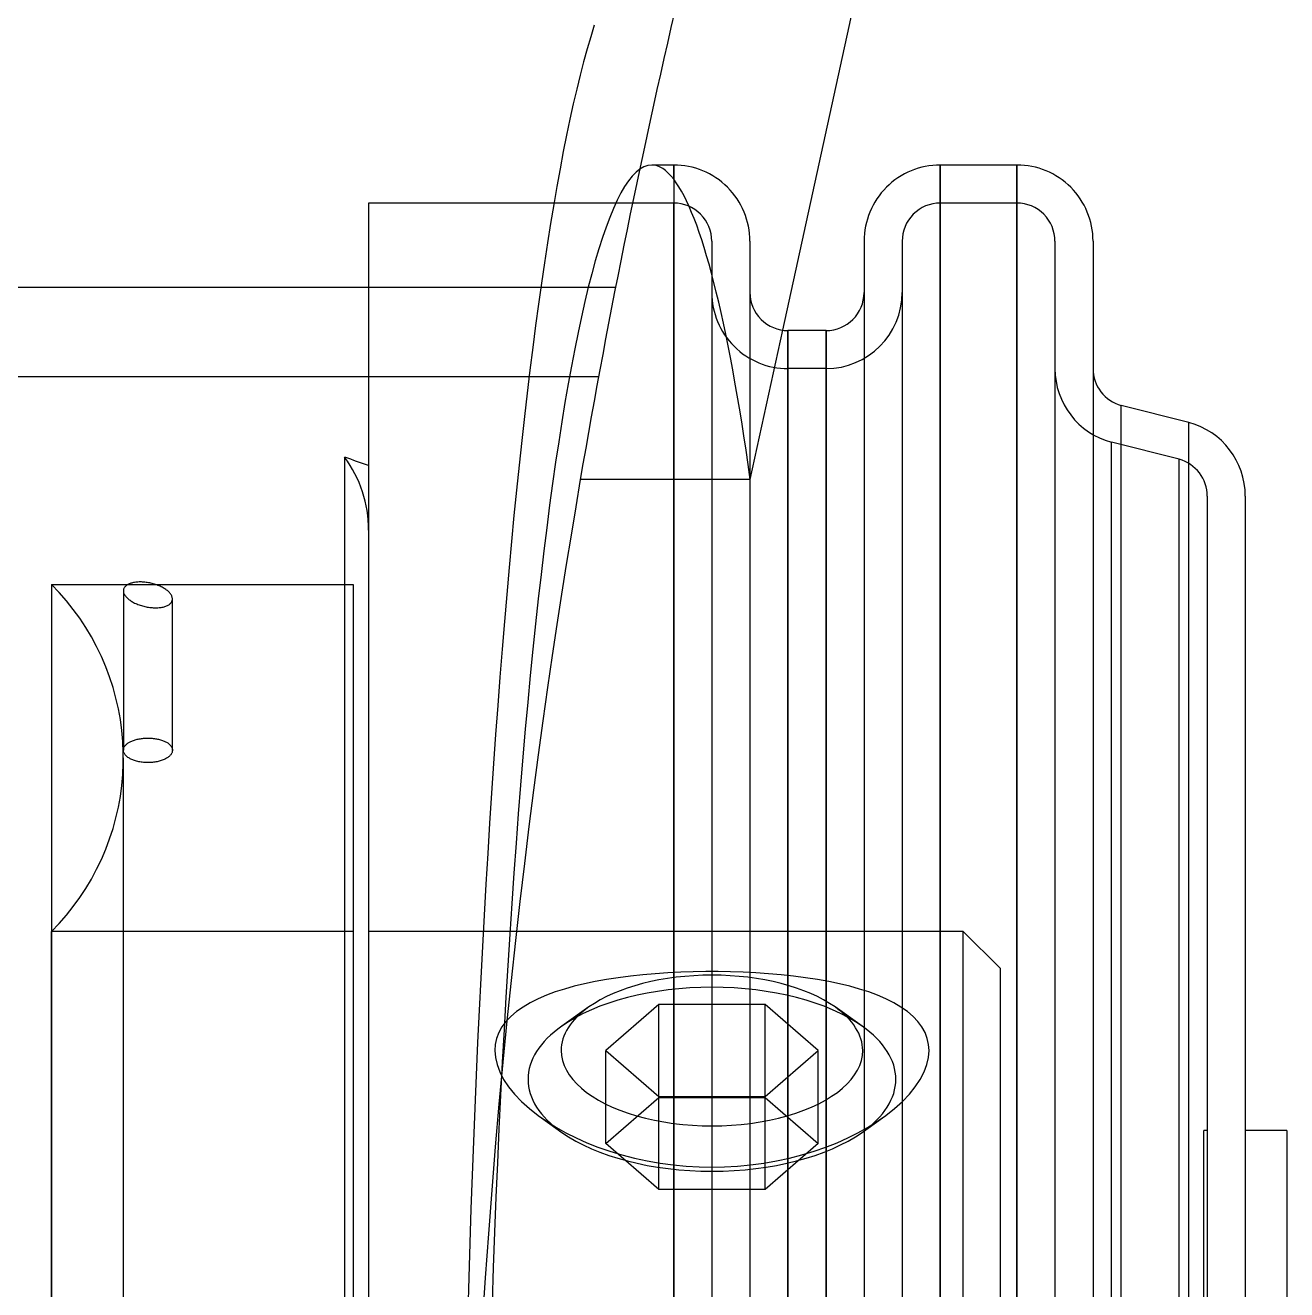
# Model space of a CAD drawing. Header units: millimetres. Extents: x -29 to 3384, y -388 to 1226.
# Drawn here: x 917.75 to 938.32, y -68.88 to -48.25 of the extents above; entities that cross this region are included whole.
import ezdxf

# ---------------------------------------------------------------- set-up
doc = ezdxf.new("R2010")
doc.units = ezdxf.units.MM
doc.layers.add('MAIN-1', color=7, linetype='Continuous')
doc.layers.add('MAIN-2', color=7, linetype='Continuous')

msp = doc.modelspace()

# ---------------------------------------------------------------- linework, layer by layer
at = {"layer": 'MAIN-1'}
for p, q in [((930.10277, -53.22717), (931.34529, -47.53261)), ((928.32179, -50.53261), (927.96322, -50.53261)), ((928.32179, -50.53261), (928.32179, -77.53261)), ((932.66879, -50.53261), (932.66879, -77.53261)), ((933.91929, -50.53261), (932.66879, -50.53261)), ((933.91929, -50.53261), (933.91929, -77.53261)), ((929.56379, -51.77461), (929.56379, -77.53261)), ((931.42679, -51.77461), (931.42679, -77.53261)), ((935.16129, -51.77461), (935.16129, -77.53261)), ((930.18479, -53.23261), (930.18479, -77.53261)), ((930.80579, -53.23261), (930.18479, -53.23261)), ((930.80579, -53.23261), (930.80579, -77.53261)), ((935.62157, -77.53261), (935.62157, -54.45345)), ((936.72475, -54.73293), (935.62157, -54.45345)), ((936.72475, -77.53261), (936.72475, -54.73293)), ((937.64529, -55.93261), (937.64529, -77.53261)), ((938.32029, -66.28261), (937.64529, -66.28261)), ((938.32029, -66.28261), (938.32029, -88.78261))]:
    msp.add_line(p, q, dxfattribs=at)
for centre, radius, start, end in [((928.32179, -51.77461), 1.242, 359.999943, 89.999981), ((932.66879, -51.77461), 1.242, 89.999981, 180.000037), ((933.91929, -51.77461), 1.242, 359.999943, 90.000039), ((930.18479, -52.61161), 0.621, 179.99998, 270.000019), ((930.80579, -52.61161), 0.621, 270.000019, 0), ((935.78229, -53.85361), 0.621, 179.999905, 255.000041), ((936.40329, -55.93261), 1.242, 0, 75.000003)]:
    msp.add_arc(centre, radius, start, end, dxfattribs=at)
for major_axis, start_param, end_param in [((0, -30.7), -2.83616003, -1.61096874), ((0, 27), 0.00001146, 1.43764185)]:
    msp.add_ellipse((927.96326, -77.53261), major_axis=major_axis, ratio=0.1015625, start_param=start_param, end_param=end_param, dxfattribs=at)
at = {"layer": 'MAIN-2'}
for p, q in [((928.32179, -50.76438), (928.32179, -50.53261)), ((932.66879, -77.53261), (932.66879, -50.53261)), ((933.91929, -77.53261), (933.91929, -50.53261)), ((928.32179, -50.76438), (928.32179, -55.66261)), ((923.34529, -51.15361), (923.34529, -77.53261)), ((928.32179, -51.15361), (923.34529, -51.15361)), ((928.32179, -51.15361), (928.32179, -77.53261)), ((928.32179, -77.53261), (928.32179, -51.15361)), ((932.66879, -51.15361), (932.66879, -77.53261)), ((932.66879, -77.53261), (932.66879, -51.15361)), ((933.91929, -51.15361), (932.66879, -51.15361)), ((933.91929, -51.15361), (933.91929, -77.53261)), ((933.91929, -77.53261), (933.91929, -51.15361)), ((928.94279, -51.77461), (928.94279, -77.53261)), ((932.04779, -51.77461), (932.04779, -77.53261)), ((934.54029, -51.77461), (934.54029, -77.53261)), ((927.37178, -52.53261), (903.3188, -52.53261)), ((929.57136, -55.66261), (930.10277, -53.22717)), ((930.18479, -77.53261), (930.18479, -53.23261)), ((930.80579, -77.53261), (930.80579, -53.23261)), ((903.59441, -53.98261), (927.09617, -53.98261)), ((930.18479, -77.53261), (930.18479, -53.85361)), ((930.18479, -53.85361), (930.18479, -77.53261)), ((930.80579, -53.85361), (930.18479, -53.85361)), ((930.80579, -77.53261), (930.80579, -53.85361)), ((930.80579, -53.85361), (930.80579, -77.53261)), ((935.62157, -77.53261), (935.62157, -54.45345)), ((936.72475, -77.53261), (936.72475, -54.73293)), ((935.46084, -77.53261), (935.46084, -55.05329)), ((935.46084, -77.53261), (935.46084, -55.05329)), ((936.56402, -55.33277), (935.46084, -55.05329)), ((922.95452, -55.29863), (922.95452, -99.76658)), ((922.95452, -55.29863), (922.95452, -99.76658)), ((936.56402, -77.53261), (936.56402, -55.33277)), ((936.56402, -77.53261), (936.56402, -55.33277)), ((926.7981, -55.66263), (926.72251, -56.11028)), ((928.32179, -55.66261), (926.7981, -55.66261)), ((928.32179, -77.53261), (928.32179, -55.66261)), ((929.57136, -55.66261), (928.32179, -55.66261)), ((937.02429, -55.93261), (937.02429, -77.53261)), ((926.72251, -56.11028), (926.64627, -56.57171)), ((923.34529, -56.48623), (923.34529, -77.53261)), ((926.64627, -56.57171), (926.56968, -57.04598)), ((926.56968, -57.04598), (926.49306, -57.53205)), ((918.17372, -57.37575), (918.17372, -97.68946)), ((918.29777, -57.5055), (918.17372, -57.37575)), ((918.17372, -57.37575), (923.09529, -57.37575)), ((918.17372, -57.37575), (918.17372, -97.68946)), ((918.41587, -57.64068), (918.29777, -57.5055)), ((919.34579, -57.46835), (919.34529, -57.478)), ((919.34529, -57.478), (919.34529, -60.07626)), ((919.34529, -57.478), (919.34579, -57.4878)), ((919.34728, -57.45876), (919.34579, -57.46835)), ((919.34579, -57.4878), (919.34728, -57.49789)), ((919.34976, -57.44926), (919.34728, -57.45876)), ((919.34728, -57.49789), (919.34976, -57.5082)), ((919.35324, -57.43991), (919.34976, -57.44926)), ((919.34976, -57.5082), (919.35324, -57.51869)), ((919.35772, -57.43076), (919.35324, -57.43991)), ((919.35324, -57.51869), (919.35772, -57.52932)), ((919.36321, -57.42185), (919.35772, -57.43076)), ((919.35772, -57.52932), (919.36321, -57.54003)), ((919.3697, -57.41324), (919.36321, -57.42185)), ((919.3772, -57.40497), (919.3697, -57.41324)), ((919.3857, -57.39708), (919.3772, -57.40497)), ((919.39511, -57.38961), (919.3857, -57.39708)), ((919.40539, -57.38255), (919.39511, -57.38961)), ((919.41643, -57.37594), (919.40539, -57.38255)), ((919.42819, -57.36981), (919.41643, -57.37594)), ((919.44058, -57.36415), (919.42819, -57.36981)), ((919.45353, -57.35901), (919.44058, -57.36415)), ((919.467, -57.35437), (919.45353, -57.35901)), ((919.48127, -57.35017), (919.467, -57.35437)), ((919.49635, -57.34637), (919.48127, -57.35017)), ((919.51218, -57.34301), (919.49635, -57.34637)), ((919.5287, -57.34012), (919.51218, -57.34301)), ((919.54584, -57.33771), (919.5287, -57.34012)), ((919.56354, -57.3358), (919.54584, -57.33771)), ((919.58174, -57.33443), (919.56354, -57.3358)), ((919.60038, -57.3336), (919.58174, -57.33443)), ((919.61937, -57.33333), (919.60038, -57.3336)), ((919.63863, -57.33361), (919.61937, -57.33333)), ((919.65807, -57.3344), (919.63863, -57.33361)), ((919.6776, -57.33569), (919.65807, -57.3344)), ((919.69712, -57.33747), (919.6776, -57.33569)), ((919.71655, -57.33972), (919.69712, -57.33747)), ((919.73579, -57.34242), (919.71655, -57.33972)), ((919.75483, -57.34556), (919.73579, -57.34242)), ((919.77407, -57.34921), (919.75483, -57.34556)), ((919.79349, -57.35338), (919.77407, -57.34921)), ((919.81302, -57.35805), (919.79349, -57.35338)), ((919.83254, -57.3632), (919.81302, -57.35805)), ((919.85198, -57.36883), (919.83254, -57.3632)), ((919.87124, -57.37492), (919.85198, -57.36883)), ((919.89023, -57.38146), (919.87124, -57.37492)), ((919.90887, -57.38844), (919.89023, -57.38146)), ((919.92706, -57.39582), (919.90887, -57.38844)), ((919.94476, -57.40357), (919.92706, -57.39582)), ((919.9619, -57.41164), (919.94476, -57.40357)), ((919.97842, -57.41999), (919.9619, -57.41164)), ((919.99425, -57.42857), (919.97842, -57.41999)), ((920.00932, -57.43735), (919.99425, -57.42857)), ((920.02359, -57.44627), (920.00932, -57.43735)), ((920.03707, -57.45535), (920.02359, -57.44627)), ((920.05001, -57.46477), (920.03707, -57.45535)), ((920.0624, -57.47451), (920.05001, -57.46477)), ((920.07416, -57.48453), (920.0624, -57.47451)), ((920.0852, -57.49479), (920.07416, -57.48453)), ((920.09547, -57.50523), (920.0852, -57.49479)), ((920.10489, -57.51582), (920.09547, -57.50523)), ((920.11338, -57.52651), (920.10489, -57.51582)), ((920.12089, -57.53726), (920.11338, -57.52651)), ((920.12738, -57.54801), (920.12089, -57.53726)), ((923.09529, -57.37575), (923.09529, -97.68946)), ((926.49306, -57.53205), (926.4167, -58.02878)), ((918.52779, -57.78102), (918.41587, -57.64068)), ((919.36321, -57.54003), (919.3697, -57.55078)), ((919.3697, -57.55078), (919.3772, -57.56152)), ((919.3772, -57.56152), (919.3857, -57.57221)), ((919.3857, -57.57221), (919.39511, -57.58279)), ((919.39511, -57.58279), (919.40539, -57.59322)), ((919.40539, -57.59322), (919.41643, -57.60347)), ((919.41643, -57.60347), (919.42819, -57.61348)), ((919.42819, -57.61348), (919.44058, -57.62321)), ((919.44058, -57.62321), (919.45353, -57.63262)), ((919.45353, -57.63262), (919.467, -57.64169)), ((919.467, -57.64169), (919.48127, -57.6506)), ((919.48127, -57.6506), (919.49635, -57.65937)), ((919.49635, -57.65937), (919.51218, -57.66794)), ((919.51218, -57.66794), (919.5287, -57.67628)), ((919.5287, -57.67628), (919.54584, -57.68434)), ((919.54584, -57.68434), (919.56354, -57.69208)), ((919.56354, -57.69208), (919.58174, -57.69946)), ((919.58174, -57.69946), (919.60038, -57.70642)), ((919.60038, -57.70642), (919.61937, -57.71296)), ((919.61937, -57.71296), (919.63863, -57.71904)), ((919.63863, -57.71904), (919.65807, -57.72467)), ((919.65807, -57.72467), (919.6776, -57.72982)), ((919.6776, -57.72982), (919.69712, -57.73448)), ((919.69712, -57.73448), (919.71655, -57.73864)), ((919.71655, -57.73864), (919.73579, -57.7423)), ((919.73579, -57.7423), (919.75483, -57.74544)), ((919.9619, -57.74779), (919.97842, -57.74491)), ((919.97842, -57.74491), (919.99425, -57.74156)), ((919.99425, -57.74156), (920.00932, -57.73778)), ((920.00932, -57.73778), (920.02359, -57.73358)), ((920.02359, -57.73358), (920.03707, -57.72896)), ((920.03707, -57.72896), (920.05001, -57.72382)), ((920.05001, -57.72382), (920.0624, -57.71818)), ((920.0624, -57.71818), (920.07416, -57.71205)), ((920.07416, -57.71205), (920.0852, -57.70545)), ((920.0852, -57.70545), (920.09547, -57.69841)), ((920.09547, -57.69841), (920.10489, -57.69094)), ((920.10489, -57.69094), (920.11338, -57.68306)), ((920.11338, -57.68306), (920.12089, -57.6748)), ((920.12089, -57.6748), (920.12738, -57.66619)), ((920.13287, -57.55873), (920.12738, -57.54801)), ((920.12738, -57.66619), (920.13287, -57.65729)), ((920.13735, -57.56937), (920.13287, -57.55873)), ((920.13287, -57.65729), (920.13735, -57.64815)), ((920.14083, -57.57986), (920.13735, -57.56937)), ((920.13735, -57.64815), (920.14083, -57.6388)), ((920.14331, -57.59018), (920.14083, -57.57986)), ((920.14083, -57.6388), (920.14331, -57.62931)), ((920.1448, -57.60026), (920.14331, -57.59018)), ((920.14331, -57.62931), (920.1448, -57.61972)), ((920.14529, -57.61007), (920.1448, -57.60026)), ((920.1448, -57.61972), (920.14529, -57.61007)), ((920.14529, -60.07626), (920.14529, -57.61007)), ((918.6333, -57.92624), (918.52779, -57.78102)), ((918.73219, -58.07605), (918.6333, -57.92624)), ((919.75483, -57.74544), (919.77407, -57.74814)), ((919.77407, -57.74814), (919.79349, -57.75039)), ((919.79349, -57.75039), (919.81302, -57.75217)), ((919.81302, -57.75217), (919.83254, -57.75347)), ((919.83254, -57.75347), (919.85198, -57.75426)), ((919.85198, -57.75426), (919.87124, -57.75454)), ((919.87124, -57.75454), (919.89023, -57.75427)), ((919.89023, -57.75427), (919.90887, -57.75346)), ((919.90887, -57.75346), (919.92706, -57.75209)), ((919.92706, -57.75209), (919.94476, -57.75019)), ((919.94476, -57.75019), (919.9619, -57.74779)), ((918.82426, -58.23015), (918.73219, -58.07605)), ((926.4167, -58.02878), (926.34086, -58.53524)), ((918.90932, -58.38822), (918.82426, -58.23015)), ((918.9872, -58.54995), (918.90932, -58.38822)), ((919.05775, -58.71501), (918.9872, -58.54995)), ((926.34086, -58.53524), (926.26487, -59.05698)), ((919.12083, -58.88307), (919.05775, -58.71501)), ((919.1763, -59.05378), (919.12083, -58.88307)), ((919.22405, -59.22682), (919.1763, -59.05378)), ((926.26487, -59.05698), (926.18853, -59.59674)), ((919.26399, -59.40182), (919.22405, -59.22682)), ((919.29605, -59.57844), (919.26399, -59.40182)), ((919.32014, -59.75632), (919.29605, -59.57844)), ((926.18853, -59.59674), (926.11213, -60.15402)), ((919.33623, -59.93511), (919.32014, -59.75632)), ((919.34429, -60.11443), (919.33623, -59.93511)), ((919.36474, -60.01506), (919.37072, -60.00653)), ((919.37072, -60.00653), (919.37752, -59.99815)), ((919.37752, -59.99815), (919.38511, -59.98995)), ((919.38511, -59.98995), (919.39345, -59.98196)), ((919.39345, -59.98196), (919.40249, -59.9742)), ((919.40249, -59.9742), (919.41218, -59.96669)), ((919.41218, -59.96669), (919.42247, -59.95945)), ((919.42247, -59.95945), (919.4333, -59.9525)), ((919.4333, -59.9525), (919.44463, -59.94587)), ((919.44463, -59.94587), (919.45641, -59.93957)), ((919.45641, -59.93957), (919.46863, -59.93361)), ((919.46863, -59.93361), (919.48152, -59.92787)), ((919.48152, -59.92787), (919.49509, -59.92236)), ((919.49509, -59.92236), (919.50928, -59.91709)), ((919.50928, -59.91709), (919.52405, -59.91209)), ((919.52405, -59.91209), (919.53935, -59.90738)), ((919.53935, -59.90738), (919.55515, -59.903)), ((919.55515, -59.903), (919.57138, -59.89896)), ((919.57138, -59.89896), (919.58801, -59.89528)), ((919.58801, -59.89528), (919.60498, -59.89199)), ((919.60498, -59.89199), (919.62224, -59.88909)), ((919.62224, -59.88909), (919.63971, -59.88659)), ((919.63971, -59.88659), (919.65734, -59.88448)), ((919.65734, -59.88448), (919.67504, -59.88275)), ((919.67504, -59.88275), (919.69276, -59.88141)), ((919.69276, -59.88141), (919.71042, -59.88046)), ((919.71042, -59.88046), (919.72795, -59.87989)), ((919.72795, -59.87989), (919.74529, -59.8797)), ((919.74529, -59.8797), (919.76263, -59.87989)), ((919.76263, -59.87989), (919.78017, -59.88046)), ((919.78017, -59.88046), (919.79783, -59.88141)), ((919.79783, -59.88141), (919.81554, -59.88275)), ((919.81554, -59.88275), (919.83325, -59.88448)), ((919.83325, -59.88448), (919.85087, -59.88659)), ((919.85087, -59.88659), (919.86835, -59.88909)), ((919.86835, -59.88909), (919.88561, -59.89199)), ((919.88561, -59.89199), (919.90258, -59.89528)), ((919.90258, -59.89528), (919.91921, -59.89896)), ((919.91921, -59.89896), (919.93544, -59.903)), ((919.93544, -59.903), (919.95123, -59.90738)), ((919.95123, -59.90738), (919.96654, -59.91209)), ((919.96654, -59.91209), (919.98131, -59.91709)), ((919.98131, -59.91709), (919.9955, -59.92236)), ((919.9955, -59.92236), (920.00906, -59.92787)), ((920.00906, -59.92787), (920.02196, -59.93361)), ((920.02196, -59.93361), (920.03418, -59.93957)), ((920.03418, -59.93957), (920.04595, -59.94587)), ((920.04595, -59.94587), (920.05729, -59.9525)), ((920.05729, -59.9525), (920.06812, -59.95945)), ((920.06812, -59.95945), (920.07841, -59.96669)), ((920.07841, -59.96669), (920.0881, -59.9742)), ((920.0881, -59.9742), (920.09714, -59.98196)), ((920.09714, -59.98196), (920.10548, -59.98995)), ((920.10548, -59.98995), (920.11307, -59.99815)), ((920.11307, -59.99815), (920.11986, -60.00653)), ((920.11986, -60.00653), (920.12585, -60.01506)), ((919.34429, -60.29393), (919.34429, -60.11443)), ((919.34529, -60.07626), (919.34569, -60.0676)), ((919.34574, -60.08547), (919.34529, -60.07626)), ((919.34529, -94.86104), (919.34529, -60.20418)), ((919.34529, -94.86104), (919.34529, -60.20418)), ((919.34569, -60.0676), (919.34687, -60.05885)), ((919.34707, -60.0948), (919.34574, -60.08547)), ((919.34687, -60.05885), (919.34885, -60.05006)), ((919.34929, -60.10421), (919.34707, -60.0948)), ((919.34885, -60.05006), (919.35162, -60.04125)), ((919.35241, -60.11366), (919.34929, -60.10421)), ((919.35162, -60.04125), (919.35519, -60.03245)), ((919.35643, -60.1231), (919.35241, -60.11366)), ((919.35519, -60.03245), (919.35956, -60.02371)), ((919.36135, -60.13251), (919.35643, -60.1231)), ((919.35956, -60.02371), (919.36474, -60.01506)), ((919.36718, -60.14183), (919.36135, -60.13251)), ((919.37392, -60.15103), (919.36718, -60.14183)), ((919.38156, -60.16006), (919.37392, -60.15103)), ((919.39008, -60.16889), (919.38156, -60.16006)), ((919.3994, -60.17749), (919.39008, -60.16889)), ((919.40947, -60.18584), (919.3994, -60.17749)), ((919.42024, -60.19389), (919.40947, -60.18584)), ((919.43163, -60.20163), (919.42024, -60.19389)), ((919.44358, -60.20903), (919.43163, -60.20163)), ((919.45605, -60.21604), (919.44358, -60.20903)), ((919.46901, -60.22268), (919.45605, -60.21604)), ((920.03454, -60.21604), (920.02158, -60.22268)), ((920.047, -60.20903), (920.03454, -60.21604)), ((920.05896, -60.20163), (920.047, -60.20903)), ((920.07035, -60.19389), (920.05896, -60.20163)), ((920.08111, -60.18584), (920.07035, -60.19389)), ((920.09118, -60.17749), (920.08111, -60.18584)), ((920.10051, -60.16889), (920.09118, -60.17749)), ((920.10902, -60.16006), (920.10051, -60.16889)), ((920.11667, -60.15103), (920.10902, -60.16006)), ((920.12341, -60.14183), (920.11667, -60.15103)), ((920.12924, -60.13251), (920.12341, -60.14183)), ((920.12585, -60.01506), (920.13103, -60.02371)), ((920.13416, -60.1231), (920.12924, -60.13251)), ((920.13103, -60.02371), (920.1354, -60.03245)), ((920.13818, -60.11366), (920.13416, -60.1231)), ((920.1354, -60.03245), (920.13897, -60.04125)), ((920.14129, -60.10421), (920.13818, -60.11366)), ((920.13897, -60.04125), (920.14174, -60.05006)), ((920.14352, -60.0948), (920.14129, -60.10421)), ((920.14174, -60.05006), (920.14372, -60.05885)), ((920.14485, -60.08547), (920.14352, -60.0948)), ((920.14372, -60.05885), (920.1449, -60.0676)), ((920.14529, -60.07626), (920.14485, -60.08547)), ((920.1449, -60.0676), (920.14529, -60.07626)), ((926.11213, -60.15402), (926.03596, -60.7283)), ((919.33623, -60.47326), (919.34429, -60.29393)), ((919.48273, -60.22907), (919.46901, -60.22268)), ((919.4972, -60.23521), (919.48273, -60.22907)), ((919.51237, -60.24106), (919.4972, -60.23521)), ((919.52817, -60.24659), (919.51237, -60.24106)), ((919.54452, -60.25181), (919.52817, -60.24659)), ((919.56149, -60.25658), (919.54452, -60.25181)), ((919.57889, -60.26097), (919.56149, -60.25658)), ((919.59671, -60.26491), (919.57889, -60.26097)), ((919.61489, -60.26839), (919.59671, -60.26491)), ((919.63334, -60.2714), (919.61489, -60.26839)), ((919.65199, -60.27394), (919.63334, -60.2714)), ((919.67075, -60.27602), (919.65199, -60.27394)), ((919.68954, -60.27763), (919.67075, -60.27602)), ((919.70828, -60.27878), (919.68954, -60.27763)), ((919.72689, -60.27947), (919.70828, -60.27878)), ((919.74529, -60.2797), (919.72689, -60.27947)), ((919.76369, -60.27947), (919.74529, -60.2797)), ((919.7823, -60.27878), (919.76369, -60.27947)), ((919.80105, -60.27763), (919.7823, -60.27878)), ((919.81984, -60.27602), (919.80105, -60.27763)), ((919.8386, -60.27394), (919.81984, -60.27602)), ((919.85725, -60.2714), (919.8386, -60.27394)), ((919.8757, -60.26839), (919.85725, -60.2714)), ((919.89388, -60.26491), (919.8757, -60.26839)), ((919.9117, -60.26097), (919.89388, -60.26491)), ((919.9291, -60.25658), (919.9117, -60.26097)), ((919.94602, -60.25178), (919.9291, -60.25658)), ((919.96241, -60.24659), (919.94602, -60.25178)), ((919.97822, -60.24106), (919.96241, -60.24659)), ((919.99339, -60.23521), (919.97822, -60.24106)), ((920.00786, -60.22907), (919.99339, -60.23521)), ((920.02158, -60.22268), (920.00786, -60.22907)), ((919.32014, -60.65204), (919.33623, -60.47326)), ((919.26399, -61.00654), (919.29605, -60.82992)), ((919.29605, -60.82992), (919.32014, -60.65204)), ((926.03596, -60.7283), (925.96035, -61.31896)), ((919.22405, -61.18154), (919.26399, -61.00654)), ((919.1763, -61.35458), (919.22405, -61.18154)), ((919.12083, -61.5253), (919.1763, -61.35458)), ((925.96035, -61.31896), (925.88557, -61.92532)), ((919.05775, -61.69336), (919.12083, -61.5253)), ((918.90932, -62.02014), (918.9872, -61.85842)), ((918.9872, -61.85842), (919.05775, -61.69336)), ((918.82426, -62.17821), (918.90932, -62.02014)), ((925.88557, -61.92532), (925.81194, -62.54671)), ((918.73219, -62.33231), (918.82426, -62.17821)), ((918.52779, -62.62734), (918.6333, -62.48212)), ((918.6333, -62.48212), (918.73219, -62.33231)), ((918.41587, -62.76768), (918.52779, -62.62734)), ((925.81194, -62.54671), (925.73975, -63.18243)), ((918.29777, -62.90286), (918.41587, -62.76768)), ((918.17372, -63.03261), (918.29777, -62.90286)), ((918.17372, -77.53261), (918.17372, -63.03261)), ((918.17372, -63.03261), (918.17372, -77.53261)), ((923.09529, -63.03261), (918.17372, -63.03261)), ((933.04529, -63.03261), (923.34529, -63.03261)), ((933.04529, -77.53261), (933.04529, -63.03261)), ((933.64529, -63.63261), (933.04529, -63.03261)), ((925.73975, -63.18243), (925.66929, -63.83171)), ((928.02142, -63.7232), (927.81648, -63.74085)), ((928.22817, -63.70932), (928.02142, -63.7232)), ((928.43532, -63.69914), (928.22817, -63.70932)), ((928.64142, -63.69252), (928.43532, -63.69914)), ((928.84496, -63.68929), (928.64142, -63.69252)), ((929.04563, -63.68929), (928.84496, -63.68929)), ((929.24916, -63.69252), (929.04563, -63.68929)), ((929.45526, -63.69914), (929.24916, -63.69252)), ((929.66242, -63.70932), (929.45526, -63.69914)), ((929.86917, -63.7232), (929.66242, -63.70932)), ((930.07411, -63.74085), (929.86917, -63.7232)), ((933.64529, -63.63261), (933.64529, -77.53261)), ((925.66929, -63.83171), (925.60084, -64.49372)), ((926.69654, -63.92803), (926.53868, -63.97213)), ((926.86431, -63.88735), (926.69654, -63.92803)), ((927.04107, -63.85031), (926.86431, -63.88735)), ((927.22585, -63.8171), (927.04107, -63.85031)), ((927.41748, -63.78777), (927.22585, -63.8171)), ((927.61475, -63.76235), (927.41748, -63.78777)), ((927.81648, -63.74085), (927.61475, -63.76235)), ((930.27583, -63.76235), (930.07411, -63.74085)), ((930.47311, -63.78777), (930.27583, -63.76235)), ((930.66474, -63.8171), (930.47311, -63.78777)), ((930.84952, -63.85031), (930.66474, -63.8171)), ((931.02627, -63.88735), (930.84952, -63.85031)), ((931.19405, -63.92803), (931.02627, -63.88735)), ((931.35191, -63.97213), (931.19405, -63.92803)), ((926.10847, -64.13245), (925.98097, -64.1965)), ((926.24501, -64.07373), (926.10847, -64.13245)), ((926.38896, -64.02031), (926.24501, -64.07373)), ((926.53868, -63.97213), (926.38896, -64.02031)), ((931.50162, -64.02031), (931.35191, -63.97213)), ((931.64558, -64.07373), (931.50162, -64.02031)), ((931.78212, -64.13245), (931.64558, -64.07373)), ((931.90961, -64.1965), (931.78212, -64.13245)), ((925.75827, -64.34018), (925.66531, -64.41944)), ((925.86386, -64.26581), (925.75827, -64.34018)), ((925.98097, -64.1965), (925.86386, -64.26581)), ((926.93773, -64.26546), (926.4958, -64.57795)), ((928.07927, -64.22524), (927.21324, -64.97524)), ((928.07927, -65.74078), (928.07927, -64.22524)), ((929.81132, -64.22524), (928.07927, -64.22524)), ((929.81132, -65.74078), (929.81132, -64.22524)), ((930.67734, -64.97524), (929.81132, -64.22524)), ((931.39478, -64.57795), (930.95285, -64.26546)), ((932.02672, -64.26581), (931.90961, -64.1965)), ((932.13231, -64.34018), (932.02672, -64.26581)), ((932.22528, -64.41944), (932.13231, -64.34018)), ((925.58575, -64.50337), (925.52015, -64.59152)), ((925.60084, -64.49372), (925.53468, -65.16765)), ((925.66531, -64.41944), (925.58575, -64.50337)), ((932.30484, -64.50337), (932.22528, -64.41944)), ((932.37044, -64.59152), (932.30484, -64.50337)), ((925.46905, -64.68342), (925.43278, -64.77851)), ((925.52015, -64.59152), (925.46905, -64.68342)), ((932.42154, -64.68342), (932.37044, -64.59152)), ((932.4578, -64.77851), (932.42154, -64.68342)), ((925.41119, -64.87605), (925.40404, -64.97524)), ((925.43278, -64.77851), (925.41119, -64.87605)), ((932.47939, -64.87605), (932.4578, -64.77851)), ((932.48654, -64.97524), (932.47939, -64.87605)), ((925.40404, -64.97524), (925.41287, -65.08835)), ((925.41287, -65.08835), (925.43955, -65.20531)), ((925.53468, -65.16765), (925.47106, -65.85263)), ((927.21324, -66.49078), (927.21324, -64.97524)), ((927.21324, -64.97524), (928.07927, -65.72524)), ((929.81132, -65.72524), (930.67734, -64.97524)), ((930.67734, -66.49078), (930.67734, -64.97524)), ((932.45104, -65.20531), (932.47772, -65.08835)), ((932.47772, -65.08835), (932.48654, -64.97524)), ((925.43955, -65.20531), (925.48439, -65.32503)), ((925.48439, -65.32503), (925.54747, -65.44638)), ((932.34312, -65.44638), (932.40619, -65.32503)), ((932.40619, -65.32503), (932.45104, -65.20531)), ((925.54747, -65.44638), (925.62814, -65.56812)), ((925.62814, -65.56812), (925.72565, -65.689)), ((932.16493, -65.689), (932.26245, -65.56812)), ((932.26245, -65.56812), (932.34312, -65.44638)), ((925.72565, -65.689), (925.83913, -65.80787)), ((927.21324, -66.49078), (928.07927, -65.74078)), ((928.07927, -67.24078), (928.07927, -65.72524)), ((928.07927, -65.72524), (929.81132, -65.72524)), ((928.07927, -65.74078), (929.81132, -65.74078)), ((929.81132, -67.24078), (929.81132, -65.72524)), ((929.81132, -65.74078), (930.67734, -66.49078)), ((932.05145, -65.80787), (932.16493, -65.689)), ((925.47106, -65.85263), (925.41024, -66.5477)), ((925.83913, -65.80787), (925.96713, -65.92359)), ((925.96713, -65.92359), (926.1081, -66.03494)), ((931.78248, -66.03494), (931.92345, -65.92359)), ((931.92345, -65.92359), (932.05145, -65.80787)), ((926.1081, -66.03494), (926.26024, -66.14079)), ((926.16366, -66.07514), (926.4958, -66.31)), ((926.26024, -66.14079), (926.40903, -66.23302)), ((931.39478, -66.31), (931.72693, -66.07514)), ((931.48156, -66.23302), (931.63035, -66.14079)), ((931.63035, -66.14079), (931.78248, -66.03494)), ((926.40903, -66.23302), (926.56386, -66.3191)), ((926.56386, -66.3191), (926.72802, -66.4009)), ((926.72802, -66.4009), (926.90247, -66.47855)), ((930.98812, -66.47855), (931.16257, -66.4009)), ((931.16257, -66.4009), (931.32673, -66.3191)), ((931.32673, -66.3191), (931.48156, -66.23302)), ((937.02429, -66.28261), (936.97029, -66.28261)), ((936.97029, -88.78261), (936.97029, -66.28261)), ((925.41024, -66.5477), (925.35244, -67.25195)), ((926.90247, -66.47855), (927.0862, -66.55109)), ((927.0862, -66.55109), (927.27811, -66.61764)), ((928.07927, -67.24078), (927.21324, -66.49078)), ((930.67734, -66.49078), (929.81132, -67.24078)), ((930.61248, -66.61764), (930.80439, -66.55109)), ((930.80439, -66.55109), (930.98812, -66.47855)), ((927.27811, -66.61764), (927.47692, -66.67753)), ((927.47692, -66.67753), (927.68129, -66.73012)), ((927.68129, -66.73012), (927.88997, -66.7749)), ((927.88997, -66.7749), (928.1015, -66.8116)), ((928.1015, -66.8116), (928.31438, -66.84)), ((929.57621, -66.84), (929.78908, -66.8116)), ((929.78908, -66.8116), (930.00062, -66.7749)), ((930.00062, -66.7749), (930.2093, -66.73012)), ((930.2093, -66.73012), (930.41367, -66.67753)), ((930.41367, -66.67753), (930.61248, -66.61764)), ((928.31438, -66.84), (928.52705, -66.85999)), ((928.52705, -66.85999), (928.7379, -66.87177)), ((928.7379, -66.87177), (928.94529, -66.87563)), ((928.94529, -66.87563), (929.15268, -66.87177)), ((929.15268, -66.87177), (929.36353, -66.85999)), ((929.36353, -66.85999), (929.57621, -66.84)), ((925.35244, -67.25195), (925.29788, -67.96464)), ((929.81132, -67.24078), (928.07927, -67.24078)), ((925.29788, -67.96464), (925.24673, -68.68492)), ((925.24673, -68.68492), (925.19919, -69.41176))]:
    msp.add_line(p, q, dxfattribs=at)
for centre, radius, start, end in [((928.32179, -51.77461), 0.621, 359.999885, 89.999981), ((932.66879, -51.77461), 0.621, 89.999981, 180.000095), ((933.91929, -51.77461), 0.621, 359.999885, 90.000096), ((930.18479, -52.61161), 1.242, 179.99998, 270.000019), ((930.80579, -52.61161), 1.242, 270.000019, 0), ((935.78229, -53.85361), 1.242, 179.999963, 255.000041), ((921.34529, -56.48623), 2, 0, 36.426938), ((915.34529, -77.53261), 23.5, 70.097204, 71.107271), ((936.40329, -55.93261), 0.621, 0, 74.999946)]:
    msp.add_arc(centre, radius, start, end, dxfattribs=at)
for centre, major_axis, ratio, start_param, end_param in [((1054.94529, -77.53261), (130, 0), 1, 2.90872448, 2.97255809), ((927.96326, -77.53261), (0, 27), 0.1015625, -0.13112184, 0.00001146), ((927.96326, -77.53261), (0, 27), 0.1015625, -0.62664432, -0.13112184), ((928.94529, -64.97524), (2.45875, 0), 0.5, 0.6154961, 2.52609656), ((928.94529, -65.44398), (-3, 0), 0.5, -2.52609656, -0.6154961), ((928.94529, -64.97524), (2.45875, 0), 0.5, 2.52609656, 3.14159265), ((928.94529, -64.97524), (2.45875, 0), 0.5, 0, 0.6154961), ((928.94529, -65.44398), (-3, 0), 0.5, -0.6154961, 0), ((928.94529, -65.44398), (-3, 0), 0.5, 3.14159265, 3.75708875), ((928.94529, -64.97524), (2.45875, 0), 0.5, 3.14159265, 6.28318531), ((928.94529, -65.44398), (-3, 0), 0.5, 0, 0.6154961), ((928.94529, -65.44398), (-3, 0), 0.5, 2.52609656, 3.14159265), ((928.94529, -65.44398), (-3, 0), 0.5, 0.6154961, 2.52609656)]:
    msp.add_ellipse(centre, major_axis=major_axis, ratio=ratio, start_param=start_param, end_param=end_param, dxfattribs=at)

doc.saveas('drawing.dxf')
